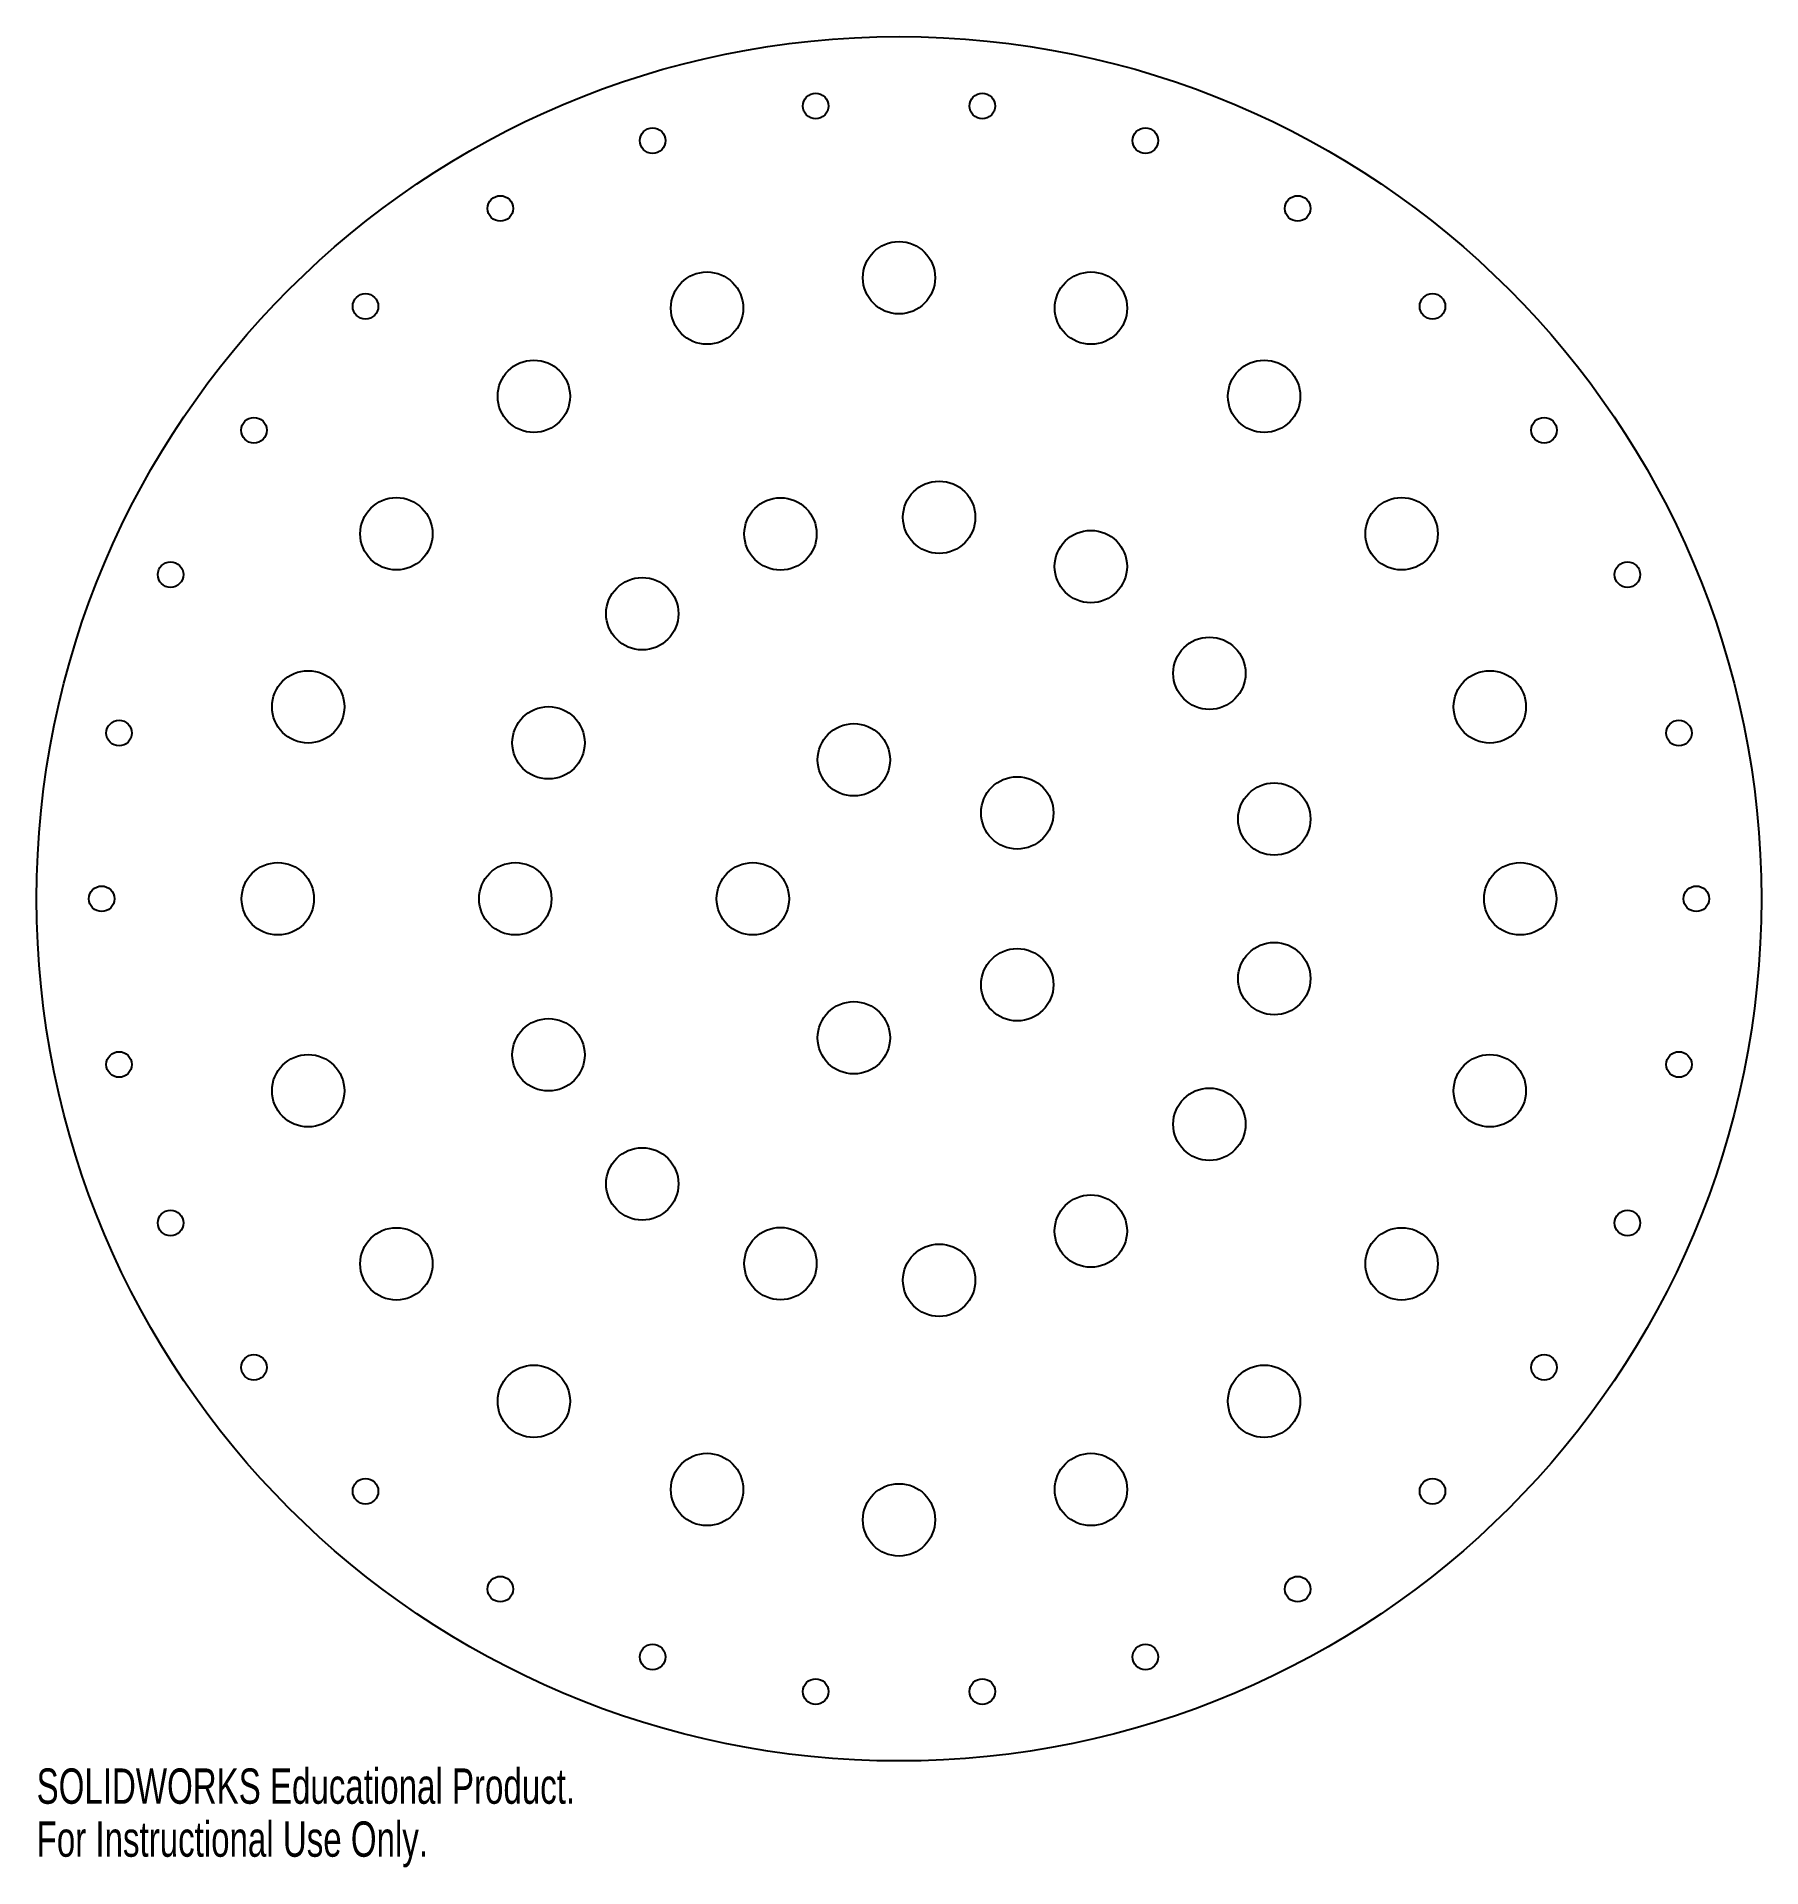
# Model space of a CAD drawing. Header units: millimetres. Extents: x -118 to 118, y -133 to 118.
import ezdxf

# ---------------------------------------------------------------- set-up
doc = ezdxf.new("R2010")
doc.units = ezdxf.units.MM
doc.styles.add('SLDTEXTSTYLE0', font='TXT', dxfattribs={"width": 0.7})

msp = doc.modelspace()

# ---------------------------------------------------------------- linework, layer by layer
at = {"color": 7, "linetype": 'Continuous', "lineweight": 25}
for centre, radius in [((0, 0), 118), ((-11.4, 108.5), 1.75), ((11.4, 108.5), 1.75), ((-33.71, 103.76), 1.75), ((33.71, 103.76), 1.75), ((-54.55, 94.48), 1.75), ((54.55, 94.48), 1.75), ((0, 85), 4.95), ((-26.27, 80.84), 4.95), ((26.27, 80.84), 4.95), ((-73, 81.08), 1.75), ((73, 81.08), 1.75), ((-49.96, 68.77), 4.95), ((49.96, 68.77), 4.95), ((-88.26, 64.13), 1.75), ((88.26, 64.13), 1.75), ((5.49, 52.21), 4.95), ((-68.77, 49.96), 4.95), ((-16.22, 49.93), 4.95), ((68.77, 49.96), 4.95), ((26.25, 45.47), 4.95), ((-99.67, 44.37), 1.75), ((99.67, 44.37), 1.75), ((-35.13, 39.02), 4.95), ((42.47, 30.86), 4.95), ((-80.84, 26.27), 4.95), ((80.84, 26.27), 4.95), ((-47.96, 21.35), 4.95), ((-106.72, 22.68), 1.75), ((-6.18, 19.02), 4.95), ((106.72, 22.68), 1.75), ((16.18, 11.76), 4.95), ((51.35, 10.92), 4.95), ((-85, 0), 4.95), ((-52.5, 0), 4.95), ((-20, 0), 4.95), ((85, 0), 4.95), ((-109.1, 0), 1.75), ((109.1, 0), 1.75), ((16.18, -11.76), 4.95), ((51.35, -10.92), 4.95), ((-6.18, -19.02), 4.95), ((-47.96, -21.35), 4.95), ((-106.72, -22.68), 1.75), ((-80.84, -26.27), 4.95), ((80.84, -26.27), 4.95), ((106.72, -22.68), 1.75), ((42.47, -30.86), 4.95), ((-35.13, -39.02), 4.95), ((26.25, -45.47), 4.95), ((-99.67, -44.37), 1.75), ((-68.77, -49.96), 4.95), ((-16.22, -49.93), 4.95), ((68.77, -49.96), 4.95), ((99.67, -44.37), 1.75), ((5.49, -52.21), 4.95), ((-88.26, -64.13), 1.75), ((88.26, -64.13), 1.75), ((-49.96, -68.77), 4.95), ((49.96, -68.77), 4.95), ((-26.27, -80.84), 4.95), ((26.27, -80.84), 4.95), ((-73, -81.08), 1.75), ((0, -85), 4.95), ((73, -81.08), 1.75), ((-54.55, -94.48), 1.75), ((54.55, -94.48), 1.75), ((-33.71, -103.76), 1.75), ((33.71, -103.76), 1.75), ((-11.4, -108.5), 1.75), ((11.4, -108.5), 1.75)]:
    msp.add_circle(centre, radius, dxfattribs=at)

# ---------------------------------------------------------------- texts
at = {"color": 7, "linetype": 'Continuous', "char_height": 4.8336, "attachment_point": 1, "style": 'SLDTEXTSTYLE0'}
for s, insert in [('SOLIDWORKS Educational Product.', (-118, -119.02)), ('For Instructional Use Only.', (-118, -126.27))]:
    msp.add_mtext(s, dxfattribs=dict(at, insert=insert))

doc.saveas('drawing.dxf')
